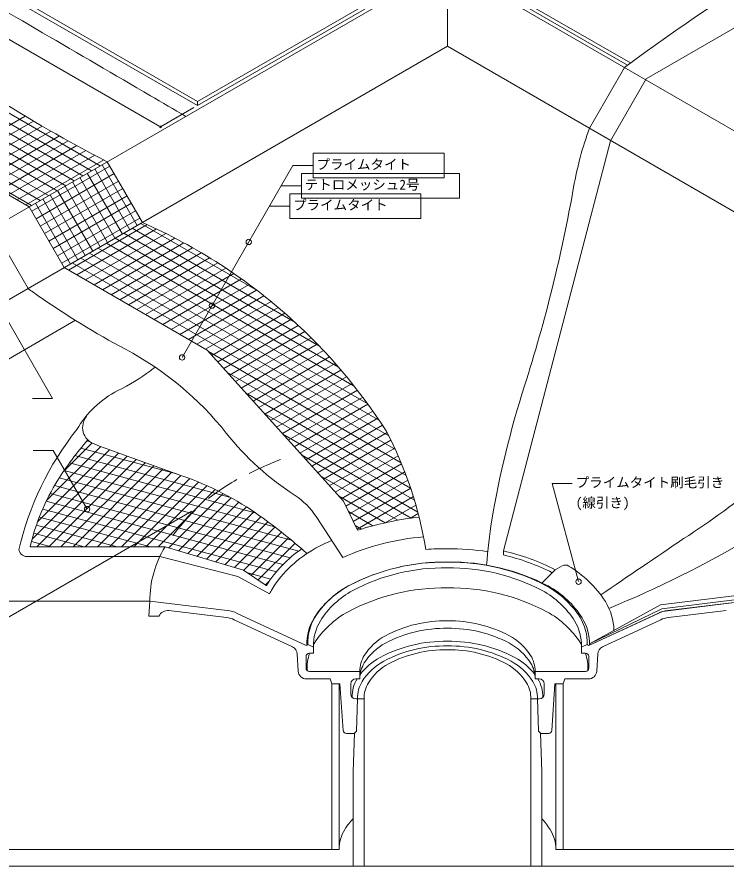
# Model space of a CAD drawing. Units: millimetres, scale not verified. Extents: x -690 to 690, y -478 to 478.
# Drawn here: x -298 to 227, y -478 to 151 of the extents above; entities that cross this region are included whole.
import ezdxf
from ezdxf.enums import TextEntityAlignment as Align

# ---------------------------------------------------------------- set-up
doc = ezdxf.new("R2010")
doc.units = ezdxf.units.MM
doc.header["$LTSCALE"] = 2
doc.linetypes.add('USER1', pattern=[19.05, 12.7, -6.35])
for name, color, linetype, lineweight in [('0-0_0', 7, 'Continuous', 18), ('0-1_HATCH', 9, 'Continuous', 18), ('0-2_KUTAI', 3, 'Continuous', 18), ('0-3_BOUSUI', 1, 'Continuous', 18), ('0-4_MOJI', 7, 'Continuous', 18), ('0-5_sunpo', 7, 'Continuous', 18), ('0-6_WAKU', 7, 'Continuous', 18), ('0-8_KANAMONO', 4, 'Continuous', 18), ('0-B_BUHIN', 5, 'Continuous', 18)]:
    doc.layers.add(name, color=color, linetype=linetype, lineweight=lineweight)
doc.styles.add('ＭＳ ゴシック', font='')
doc.styles.get('ＭＳ ゴシック').set_extended_font_data('MS Gothic')

# ---------------------------------------------------------------- blocks, each defined once
blk = doc.blocks.new('_DOT')
at = {"layer": '0-0_0'}
for p, q in [((-0.5, 0), (-1, 0)), ((0.25, 0), (-0.25, 0))]:
    blk.add_line(p, q, dxfattribs=at)
blk.add_circle((0, 0), 0.25, dxfattribs=at)

msp = doc.modelspace()

# ---------------------------------------------------------------- linework, layer by layer
at = {"layer": '0-0_0'}
for points in [[(-45.953, -228.943), (-56.51, -207.521), (-157.319, -95.651), (-263.204, -34.518), (-289.185, 10.482), (-419.089, 85.482)], [(-113.551, -269.819), (-130.445, -258.374), (-188.539, -241.194), (-288.539, -241.194)]]:
    msp.add_lwpolyline(points, dxfattribs=at)
for points in [[(18.123, 31.966), (-78.908, 31.966), (-78.908, 50.164), (18.123, 50.164)], [(29.462, 16.966), (-87.568, 16.966), (-87.568, 35.164), (29.462, 35.164)], [(0.802, 1.966), (-96.228, 1.966), (-96.228, 20.164), (0.802, 20.164)]]:
    msp.add_lwpolyline(points, close=True, dxfattribs=at)
for centre, radius, start, end in [((-66.419, -318.54), 238.053, 138.89197, 147.8244), ((-122.597, -281.443), 170.754, 148.32232, 166.36626), ((27.228, -458.526), 240.964, 96.58781, 107.67991), ((-35.213, -319.413), 92.717, 124.1929, 147.65155), ((-71.246, -295.619), 49.552, 148.6015, 148.62218)]:
    msp.add_arc(centre, radius, start, end, dxfattribs=at)
at = {"layer": '0-1_HATCH'}
for p, q in [((-236.683, 40.794), (-366.586, 115.794)), ((-249.383, 33.462), (-379.286, 108.462)), ((-243.033, 37.128), (-372.936, 112.128)), ((-262.083, 26.13), (-391.986, 101.13)), ((-255.733, 29.796), (-385.636, 104.796)), ((-268.433, 22.463), (-398.336, 97.463)), ((-281.133, 15.131), (-411.036, 90.131)), ((-274.783, 18.797), (-404.686, 93.797)), ((-287.483, 11.465), (-417.386, 86.465)), ((-348.862, 44.936), (-292.133, 77.688)), ((-342.512, 41.27), (-285.882, 73.965)), ((-336.162, 37.604), (-279.58, 70.271)), ((-329.812, 33.937), (-273.226, 66.607)), ((-323.462, 30.271), (-266.819, 62.974)), ((-317.112, 26.605), (-260.358, 59.372)), ((-310.762, 22.939), (-253.844, 55.8)), ((-304.412, 19.273), (-247.274, 52.261)), ((-298.062, 15.607), (-240.649, 48.754)), ((-291.712, 11.94), (-233.967, 45.279)), ((-287.273, 7.17), (-229.381, 40.594)), ((-214.627, -6.472), (-240.608, 38.528)), ((-209.128, -3.297), (-235.109, 41.703)), ((-284.098, 1.671), (-226.206, 35.095)), ((-225.626, -12.822), (-251.607, 32.178)), ((-220.127, -9.647), (-246.107, 35.353)), ((-280.923, -3.828), (-223.031, 29.596)), ((-236.624, -19.172), (-262.605, 25.828)), ((-231.125, -15.997), (-257.106, 29.003)), ((-277.748, -9.327), (-219.856, 24.097)), ((-247.623, -25.522), (-273.604, 19.478)), ((-242.124, -22.347), (-268.104, 22.653)), ((-258.621, -31.872), (-284.602, 13.128)), ((-253.122, -28.697), (-279.103, 16.303)), ((-274.573, -14.827), (-216.681, 18.597)), ((-271.398, -20.326), (-213.506, 13.098)), ((-268.223, -25.825), (-210.331, 7.599)), ((-265.048, -31.324), (-207.156, 2.1)), ((-260.16, -36.276), (-201.876, -2.626)), ((-253.81, -39.942), (-194.827, -5.889)), ((-92.52, -74.85), (-212.791, -5.412)), ((-120.323, -51.466), (-206.441, -1.746)), ((-247.46, -43.608), (-187.929, -9.239)), ((-74.234, -92.74), (-219.141, -9.078)), ((-241.11, -47.275), (-181.178, -12.673)), ((-234.76, -50.941), (-174.569, -16.19)), ((-48.424, -122.306), (-231.841, -16.41)), ((-60.084, -108.242), (-225.491, -12.744)), ((-29.836, -147.703), (-244.541, -23.743)), ((-38.486, -135.376), (-238.191, -20.077)), ((-228.41, -54.607), (-168.095, -19.785)), ((-222.06, -58.273), (-161.755, -23.456)), ((-17.969, -169.219), (-257.241, -31.075)), ((-22.896, -159.042), (-250.891, -27.409)), ((-215.71, -61.939), (-155.542, -27.202)), ((-209.36, -65.606), (-149.454, -31.019)), ((-203.01, -69.272), (-143.487, -34.907)), ((-196.66, -72.938), (-137.639, -38.862)), ((-190.31, -76.604), (-131.905, -42.884)), ((-183.96, -80.27), (-126.284, -46.971)), ((-177.61, -83.936), (-120.772, -51.121)), ((-171.26, -87.603), (-115.368, -55.334)), ((-164.91, -91.269), (-110.07, -59.607)), ((-158.56, -94.935), (-104.875, -63.94)), ((-153.822, -99.532), (-99.782, -68.332)), ((-149.476, -104.355), (-94.788, -72.781)), ((-145.13, -109.178), (-89.893, -77.287)), ((-140.783, -114.001), (-85.094, -81.849)), ((-136.437, -118.824), (-80.391, -86.466)), ((-132.091, -123.647), (-75.782, -91.137)), ((-13.679, -179.028), (-156.481, -96.581)), ((-127.745, -128.47), (-71.266, -95.862)), ((-123.399, -133.294), (-66.842, -100.64)), ((-119.052, -138.117), (-62.509, -105.471)), ((-9.937, -188.521), (-142.708, -111.865)), ((-114.706, -142.94), (-58.265, -110.353)), ((-110.36, -147.763), (-54.111, -115.288)), ((-106.014, -152.586), (-50.046, -120.273)), ((-101.668, -157.409), (-46.068, -125.308)), ((-6.671, -197.739), (-128.935, -127.149)), ((-97.321, -162.232), (-42.177, -130.395)), ((-92.975, -167.055), (-38.374, -135.531)), ((-3.828, -206.712), (-115.162, -142.434)), ((-88.629, -171.878), (-34.656, -140.717)), ((-84.283, -176.701), (-31.024, -145.952)), ((-79.937, -181.524), (-27.477, -151.237)), ((-75.59, -186.347), (-24.133, -156.638)), ((-244.071, -163.479), (-246.486, -162.832)), ((-1.365, -215.467), (-101.389, -157.718)), ((-71.244, -191.17), (-21.259, -162.311)), ((-282.87, -222.54), (-229.652, -169.322)), ((-276.231, -206.92), (-236.2, -166.89)), ((-263.898, -185.607), (-242.649, -164.358)), ((-180.148, -187.181), (-250.99, -168.199)), ((-66.898, -195.993), (-18.507, -168.055)), ((-287.133, -235.783), (-223.092, -171.742)), ((-283.563, -241.194), (-216.519, -174.15)), ((-140.711, -204.322), (-255.28, -173.624)), ((-6.361, -219.915), (-87.616, -173.002)), ((-62.552, -200.816), (-15.88, -173.87)), ((-274.583, -241.194), (-209.935, -176.546)), ((-265.603, -241.194), (-203.339, -178.93)), ((-121.788, -215.967), (-259.361, -179.104)), ((-256.622, -241.194), (-196.731, -181.302)), ((-58.206, -205.64), (-13.377, -179.758)), ((-107.479, -226.375), (-263.242, -184.638)), ((-247.642, -241.194), (-190.11, -183.662)), ((-238.662, -241.194), (-183.477, -186.009)), ((-229.682, -241.194), (-176.832, -188.345)), ((-16.277, -221.522), (-73.843, -188.286)), ((-54.794, -211.002), (-11.001, -185.718)), ((-94.925, -236.313), (-266.929, -190.225)), ((-220.701, -241.194), (-170.231, -190.723)), ((-211.721, -241.194), (-163.79, -193.263)), ((-51.981, -216.711), (-8.751, -191.752)), ((-89.59, -244.316), (-270.365, -195.878)), ((-202.741, -241.194), (-157.509, -195.962)), ((-193.761, -241.194), (-151.38, -198.813)), ((-49.168, -222.419), (-6.631, -197.86)), ((-101.256, -254.338), (-276.459, -207.393)), ((-95.797, -249.227), (-273.535, -201.602)), ((-185.638, -242.052), (-145.4, -201.814)), ((-178.708, -244.101), (-139.564, -204.958)), ((-25.659, -223.438), (-60.07, -203.57)), ((-46.355, -228.127), (-4.64, -204.043)), ((-106.075, -259.621), (-279.142, -213.248)), ((-171.777, -246.151), (-133.869, -208.242)), ((-164.846, -248.201), (-128.31, -211.664)), ((-25.453, -223.392), (-2.782, -210.302)), ((-199.382, -241.194), (-281.589, -219.166)), ((-157.916, -250.25), (-122.886, -215.22)), ((-150.985, -252.3), (-117.593, -218.908)), ((-34.575, -225.623), (-52.765, -215.12)), ((-6.852, -219.984), (-1.058, -216.639)), ((-223.916, -241.194), (-283.804, -225.147)), ((-144.054, -254.349), (-112.394, -222.689)), ((-43.076, -228.046), (-47.714, -225.369)), ((-248.451, -241.194), (-285.788, -231.189)), ((-137.124, -256.399), (-107.264, -226.539)), ((-130.25, -258.506), (-102.203, -230.458)), ((-272.985, -241.194), (-287.544, -237.293)), ((-124.897, -262.132), (-97.21, -234.446)), ((-119.543, -265.759), (-92.286, -238.502)), ((-87.98, -243.176), (-87.43, -242.626)), ((-110.325, -265.056), (-127.291, -260.51)), ((-114.19, -269.386), (-111.45, -266.646))]:
    msp.add_line(p, q, dxfattribs=at)
at = {"layer": '0-2_KUTAI'}
for p, q in [((-690, -281.443), (-199.852, -281.443)), ((-690, -465.155), (-65.13, -465.155)), ((106.334, -465.155), (690, -465.155))]:
    msp.add_line(p, q, dxfattribs=at)
at = {"layer": '0-3_BOUSUI'}
for p, q in [((-164.609, 85.406), (-597.622, 335.406)), ((20.602, 195.337), (-164.609, 88.406)), ((20.602, 195.337), (156.204, 117.047)), ((20.602, 192.337), (-164.609, 85.406)), ((20.602, 192.337), (153.925, 115.363)), ((20.602, 189.337), (20.602, 129.337)), ((20.602, 189.337), (690, -197.14)), ((-395.009, -110.616), (20.602, 129.337)), ((20.602, 129.337), (690, -257.14)), ((125.713, 68.692), (151.694, 113.692)), ((-205.312, -1.094), (-231.293, 43.906)), ((-290.001, -49.989), (-315.982, -4.989)), ((-366.219, -137.761), (-254.96, -73.526)), ((-56.966, -249.213), (-76.686, -218.79)), ((62.196, -244.219), (62.196, -247.219))]:
    msp.add_line(p, q, dxfattribs=at)
for points in [[(62.196, -244.219), (141.265, 59.273), (167.767, 105.175), (690, 406.687)], [(-164.609, 85.406), (-164.609, 88.406), (-597.622, 338.406)], [(20.602, 189.337), (-420.99, -65.616), (-690, 89.698)], [(-111.262, -276.035), (-134.621, -263.186), (-192.459, -248.463), (-289.771, -248.384)], [(105.557, -255.214), (100.412, -258.184), (105.557, -255.214)], [(100.412, -258.184), (100.062, -258.534), (90.651, -267.945)], [(125.743, -312.912), (178.407, -284.257), (240.744, -276.443), (334.949, -276.443), (342.413, -278.443), (690, -278.443)], [(125.743, -312.912), (178.407, -284.257), (240.744, -276.443), (334.949, -276.443), (342.413, -278.443), (690, -278.443)], [(125.726, -314.015), (179.793, -289.122), (241.056, -281.443), (334.554, -281.443)], [(125.743, -312.912), (179.239, -287.176), (240.931, -279.443), (334.554, -279.443)]]:
    msp.add_lwpolyline(points, dxfattribs=at)
for centre, radius, start, end in [((1025.948, -1062.189), 1465.271, 114.9255, 126.63038), ((-44678.259, -76020.831), 88156.974, 59.69904, 59.81919), ((236.06, 957.253), 1025.974, 237.3775, 242.9015), ((-44678.259, -76020.831), 88156.974, 59.67933, 59.69904), ((369.902, -20.111), 259.835, 160.01528, 169.98472), ((-991.69, 220.349), 1122.827, 342.24665, 349.98472), ((-371.388, -378.189), 412.046, 47.94594, 66.23099), ((75.745, 456.67), 624.879, 234.17529, 235.02167), ((75.745, 456.67), 624.879, 235.02167, 241.97881), ((-371.388, -378.189), 412.046, 32.7538, 47.94594), ((-329.954, -305.66), 238.683, 38.53057, 61.97881), ((-289.343, 10.086), 150.749, 295.92569, 306.65233), ((-273.175, -11.643), 123.665, 306.65233, 308.67803), ((-189.168, -192.043), 74.855, 117.24343, 149.83297), ((778.384, -346.009), 735.647, 162.2735, 170.25538), ((-236.496, -152.818), 13.078, 140.53273, 249.46727), ((-78.912, -293.526), 223.527, 141.51616, 167.07606), ((24.102, -23.722), 213.915, 218.53057, 237.04954), ((-276.822, -288.258), 284.913, 9.1137, 27.8268), ((873.332, 2810.392), 3177.305, 249.46727, 250.72706), ((-250.745, -404.335), 228.281, 54.5159, 70.72706), ((-104.282, 232.396), 555.382, 302.66518, 310.10743), ((-120.923, -247.464), 52.717, 32.95046, 57.04954), ((-364.789, -564.313), 424.748, 48.51351, 54.5159), ((528.978, -291.935), 480.814, 171.57576, 175.5606), ((20.109, -425.414), 207.279, 114.30425, 117.94228), ((17.102, -413.43), 180.148, 94.53856, 114.27734), ((12668.487, -18674.283), 22261.578, 124.07609, 124.26695), ((-164.927, 457.163), 804.059, 292.29927, 300.68903), ((-290.67, -242.199), 6.25, 192.3202, 278.27413), ((-35.213, -319.413), 87.717, 118.46318, 147.62413), ((17.473, -408.067), 165.448, 88.91693, 94.49937), ((23.25, -410.064), 167.436, 80.64249, 90.90677), ((23.251, -410.065), 170.357, 63.06788, 76.7852), ((23.251, -410.065), 167.438, 63.39406, 76.55052), ((107.785, -259.425), 4.765, 57.06381, 117.87868), ((68.472, -325.849), 81.947, 32.55185, 59.51567), ((-71.246, -295.619), 44.552, 148.65413, 153.92235), ((100.715, -304.245), 43.153, 1.57756, 31.40728)]:
    msp.add_arc(centre, radius, start, end, dxfattribs=at)
at = {"layer": '0-4_MOJI'}
for p, q in [((-175.94, -101.02), (-93.908, 41.065)), ((-78.908, 41.065), (-93.908, 41.065)), ((-87.568, 26.065), (-102.568, 26.065)), ((-96.228, 11.065), (-111.228, 11.065)), ((-321.315, -45.684), (-271.771, -131.497)), ((-286.771, -131.497), (-271.771, -131.497)), ((-286.275, -169.971), (-271.275, -169.971)), ((-271.275, -169.971), (-246.275, -213.273)), ((113.021, -194.354), (98.021, -194.354)), ((117.654, -266.968), (98.197, -194.354)), ((-341.843, -314.683), (-168.664, -214.699))]:
    msp.add_line(p, q, dxfattribs=at)
for centre in [(-126.567, -15.503), (-153.762, -62.606), (-175.94, -101.02), (-246.275, -213.273), (117.654, -266.968)]:
    msp.add_circle(centre, 2, dxfattribs=at)
at = {"layer": '0-5_sunpo'}
for p, q in [((-622.706, 318.424), (-194.023, 70.924)), ((-167.109, 83.962), (-191.858, 69.674))]:
    msp.add_line(p, q, dxfattribs=at)
at = {"layer": '0-6_WAKU'}
msp.add_lwpolyline([(-690, -477.5), (690, -477.5), (690, 477.5), (-690, 477.5)], close=True, dxfattribs=at)
at = {"layer": '0-8_KANAMONO'}
for p, q in [((-185.665, -288.45), (-143.129, -293.554)), ((226.868, -288.45), (184.332, -293.554)), ((-137.293, -295.219), (-94.174, -315.326)), ((-84.523, -314.015), (-135.068, -290.446)), ((125.726, -314.015), (176.271, -290.446)), ((178.497, -295.219), (135.377, -315.326)), ((-90.647, -320.537), (-89.946, -333.221)), ((131.851, -320.537), (131.149, -333.221)), ((-84.114, -331.045), (-84.114, -322.472)), ((125.317, -331.045), (125.317, -322.472)), ((-51.046, -350.029), (-51.046, -342.68)), ((92.249, -350.029), (92.249, -342.68))]:
    msp.add_line(p, q, dxfattribs=at)
for points in [[(-142.501, -288.325), (-199.852, -281.443), (-200.465, -292.466), (-193.116, -292.466)], [(183.705, -288.325), (241.056, -281.443), (241.668, -292.466), (234.32, -292.466)], [(-81.665, -320.022), (-78.603, -320.022), (-78.603, -315.123), (-79.215, -315.123), (-82.889, -313.41)], [(122.868, -320.022), (119.806, -320.022), (119.806, -315.123), (120.418, -315.123), (124.093, -313.41)], [(-83.831, -339.006), (-66.355, -339.006), (-65.13, -342.68), (-59.007, -342.68), (-56.71, -377.136)], [(-47.372, -339.006), (-44.31, -339.006), (-44.31, -333.495), (-81.665, -333.495)], [(88.575, -339.006), (85.513, -339.006), (85.513, -333.495), (122.868, -333.495)], [(125.035, -339.006), (107.559, -339.006), (106.334, -342.68), (100.21, -342.68), (97.913, -377.136)], [(-54.266, -379.423), (-48.615, -379.423), (-46.719, -377.585), (-45.973, -353.703), (-47.372, -353.703)], [(-47.372, -353.703), (-41.125, -353.703), (-41.125, -477.5)], [(88.575, -353.703), (82.329, -353.703), (82.329, -477.5)], [(95.469, -379.423), (89.818, -379.423), (87.923, -377.585), (87.176, -353.703), (88.575, -353.703)], [(-49.209, -477.5), (-49.209, -407.714), (-48.316, -379.133)], [(90.412, -477.5), (90.412, -407.714), (89.519, -379.133)]]:
    msp.add_lwpolyline(points, dxfattribs=at)
at = {"layer": '0-8_KANAMONO', "linetype": 'USER1'}
for centre, radius, start, end in [((14.565, -473.479), 319.373, 111.60607, 117.98202), ((-66.419, -318.54), 144.554, 118.44995, 146.82568)]:
    msp.add_arc(centre, radius, start, end, dxfattribs=at)
at = {"layer": '0-8_KANAMONO'}
for centre, radius, start, end in [((-122.597, -281.443), 77.256, 148.6015, 180), ((18.254, -404.049), 151.568, 88.91693, 117.98202), ((17.767, -402.483), 149.951, 88.91693, 117.98202), ((17.885, -400.507), 143.74, 88.91693, 117.98202), ((23.003, -404.293), 151.754, 62.19428, 90.90677), ((22.904, -402.242), 145.468, 62.19428, 90.90677), ((23.547, -405.878), 153.39, 62.19428, 90.90677), ((-20.179, -330.517), 68.603, 118.44995, 147.65155), ((-20.256, -329.736), 67.871, 118.44995, 147.65155), ((60.798, -330.444), 68.809, 32.55185, 61.34666), ((61.749, -331.233), 69.551, 32.55185, 61.34666), ((-18.564, -330.773), 65.06, 118.44995, 147.65155), ((17.753, -422.287), 150.686, 88.91693, 117.98202), ((23.015, -424.106), 152.497, 62.19428, 90.90677), ((59.133, -331.452), 65.959, 32.55185, 61.34666), ((-186.541, -295.746), 7.348, 83.15723, 153.48932), ((-145.42, -312.646), 24.495, 65, 83.15723), ((186.623, -312.646), 24.495, 96.84277, 115), ((-145.42, -312.646), 19.229, 65, 83.15723), ((-46.84, -312.912), 36.664, 148.6015, 181.7245), ((-46.633, -312.319), 36.273, 148.6015, 181.7245), ((-20.456, -349.183), 68.204, 118.44995, 147.65155), ((60.995, -349.895), 69.146, 32.55185, 61.34666), ((87.836, -312.319), 36.273, 358.2755, 31.3985), ((89.079, -312.912), 36.664, 358.2755, 31.3985), ((186.623, -312.646), 19.229, 96.84277, 115), ((-43.848, -314.077), 34.771, 148.6015, 181.7245), ((18.824, -390.039), 94.037, 88.91693, 117.98202), ((18.824, -395.55), 94.037, 88.91693, 117.98202), ((22.108, -391.174), 95.168, 62.19428, 90.90677), ((22.108, -396.685), 95.168, 62.19428, 90.90677), ((85.051, -314.077), 34.771, 358.2755, 31.3985), ((-5.021, -344.418), 42.563, 118.44995, 147.65155), ((45.809, -344.862), 43.151, 32.55185, 61.34666), ((-84.005, -312.905), 1.225, 245, 335.65137), ((-46.962, -331.68), 36.451, 148.6015, 150.27018), ((-5.021, -349.929), 42.563, 118.44995, 147.65155), ((18.669, -413.367), 102.253, 88.91693, 117.98202), ((22.239, -414.601), 103.482, 62.19428, 90.90677), ((45.809, -350.373), 43.151, 32.55185, 61.34666), ((88.166, -331.68), 36.451, 29.72982, 31.3985), ((125.208, -312.905), 1.225, 204.34863, 295), ((-96.762, -320.876), 6.124, 3.16763, 65), ((-81.665, -322.472), 2.45, 90, 180), ((-46.962, -331.68), 36.451, 161.34777, 181.7245), ((18.778, -411.003), 96.462, 88.91693, 117.98202), ((18.911, -406.831), 89.439, 88.91693, 117.98202), ((22.147, -412.167), 97.621, 62.19428, 90.90677), ((22.034, -407.91), 90.513, 62.19428, 90.90677), ((88.166, -331.68), 36.451, 358.2755, 18.65223), ((122.868, -322.472), 2.45, 360, 90), ((137.965, -320.876), 6.124, 115, 176.83237), ((-21.562, -333.495), 22.747, 148.6015, 180), ((-7.26, -363.76), 46.282, 118.44995, 142.68673), ((-5.682, -364.205), 43.661, 118.44995, 147.65155), ((46.459, -364.661), 44.264, 32.55185, 61.34666), ((48.012, -364.243), 46.922, 37.42233, 61.34666), ((62.766, -333.495), 22.747, 360, 31.3985), ((-81.665, -331.045), 2.45, 180, 270), ((-21.562, -339.006), 22.747, 148.6015, 180), ((-3.768, -363.441), 40.482, 118.44995, 147.65155), ((44.577, -363.863), 41.041, 32.55185, 61.34666), ((62.766, -339.006), 22.747, 360, 31.3985), ((122.868, -331.045), 2.45, 270, 0), ((-83.831, -332.882), 6.124, 183.16763, 270), ((-47.372, -342.68), 3.674, 90, 180), ((-25.246, -351.882), 24.735, 148.62904, 181.7245), ((66.449, -351.882), 24.735, 358.2755, 31.37096), ((88.575, -342.68), 3.674, 0, 90), ((125.035, -332.882), 6.124, 270, 356.83237), ((-22.65, -353.001), 23.334, 148.6015, 181.7245), ((-19.5, -353.052), 21.635, 148.6015, 181.7245), ((60.704, -353.052), 21.635, 358.2755, 31.3985), ((63.853, -353.001), 23.334, 358.2755, 31.3985), ((-47.372, -350.029), 3.674, 180, 270), ((88.575, -350.029), 3.674, 270, 360), ((-54.266, -376.973), 2.45, 183.81407, 270), ((95.469, -376.973), 2.45, 270, 356.18593)]:
    msp.add_arc(centre, radius, start, end, dxfattribs=at)
at = {"layer": '0-B_BUHIN'}
for points in [[(-59.619, -465.155), (-65.13, -465.155), (-65.13, -342.68), (-59.619, -342.68)], [(100.822, -465.155), (106.334, -465.155), (106.334, -342.68), (100.822, -342.68)]]:
    msp.add_lwpolyline(points, close=True, dxfattribs=at)
for centre, radius, start, end in [((-11.064, -478.654), 52.602, 136.48234, 147.65155), ((51.755, -479.203), 53.329, 32.55185, 43.54042), ((-31.507, -465.155), 28.113, 148.6015, 180), ((72.71, -465.155), 28.113, 0, 31.3985)]:
    msp.add_arc(centre, radius, start, end, dxfattribs=at)

# ---------------------------------------------------------------- block references
at = {"layer": '0-5_sunpo', "xscale": 2.5, "yscale": 2.5, "rotation": 330}
msp.add_blockref('_DOT', (-191.858, 69.674), dxfattribs=at)

# ---------------------------------------------------------------- texts
at = {"layer": '0-4_MOJI', "style": 'ＭＳ ゴシック'}
for s, p in [('プライムタイト', (-76.408, 36.065)), ('テトロメッシュ2号', (-85.068, 21.065)), ('プライムタイト', (-93.728, 6.065)), ('プライムタイト刷毛引き', (115.521, -199.354)), ('(線引き)', (115.521, -214.354))]:
    msp.add_text(s, height=7.331, dxfattribs=at).set_placement(p, align=Align.BOTTOM_LEFT)

doc.saveas('drawing.dxf')
